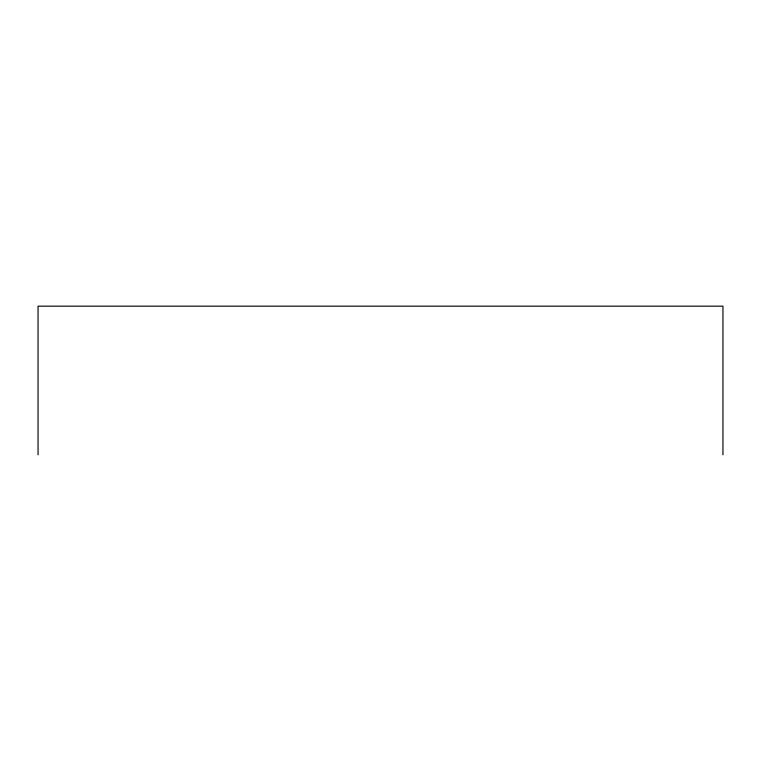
<?xml version="1.0" encoding="UTF-8"?>
<svg xmlns="http://www.w3.org/2000/svg" width="761" height="761" viewBox="0 0 761 761"><rect width="100%" height="100%" fill="white"/><g stroke="black" fill="none" stroke-linecap="round" stroke-linejoin="round"><path stroke-width="1.14" d="M722.95 454.84L722.95 306.16L38.05 306.16L38.05 454.84"/></g></svg>
